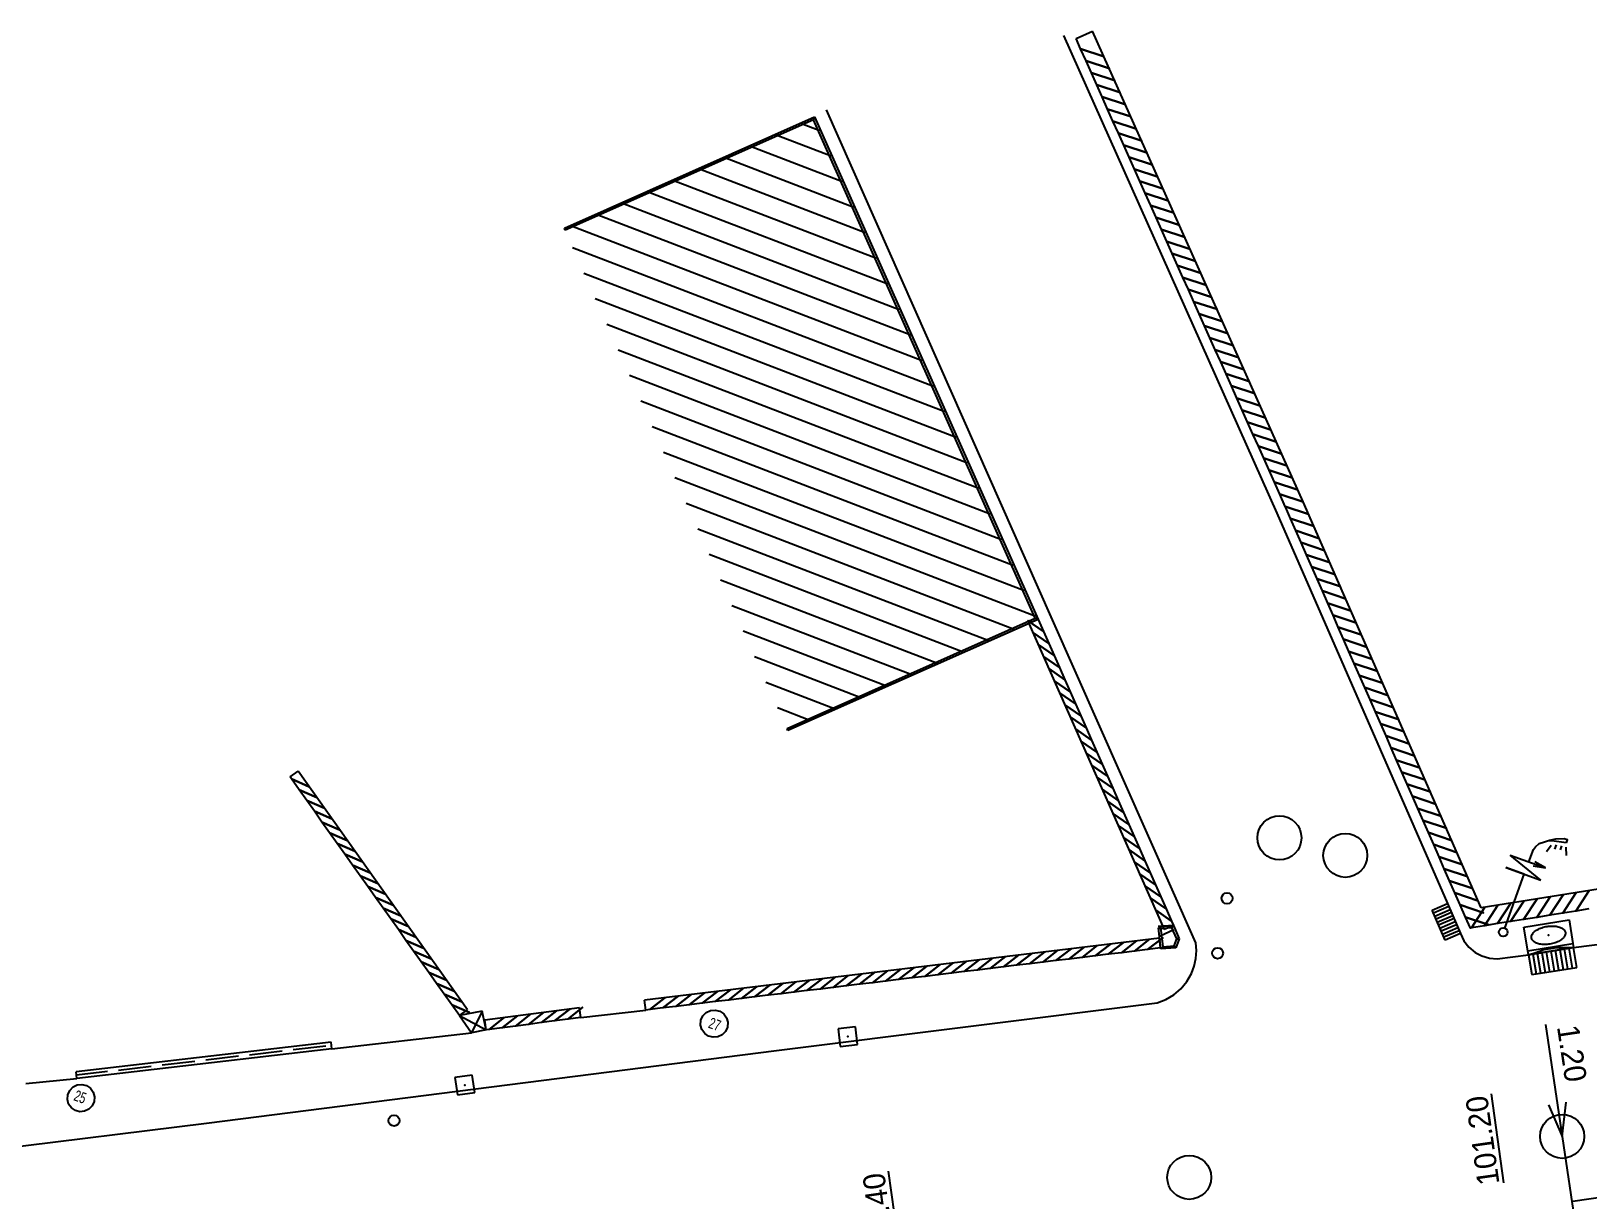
# Model space of a CAD drawing. Extents: x -215 to 206, y -120 to -34.
# Drawn here: x 52.96 to 81.28, y -75.46 to -54.19 of the extents above; entities that cross this region are included whole.
import ezdxf
from ezdxf.enums import TextEntityAlignment as Align

# ---------------------------------------------------------------- set-up
doc = ezdxf.new("R2010")
doc.units = 0
doc.header["$MEASUREMENT"] = 0
for name, color, linetype in [('C_BAT_INDI', 7, 'CONTINUOUS'), ('C_BAT_INDU', 7, 'CONTINUOUS'), ('TOP$BATI', 7, 'CONTINUOUS')]:
    doc.layers.add(name, color=color, linetype=linetype)
doc.styles.add('txt', font='TXT', dxfattribs={"height": 0.2})

# ---------------------------------------------------------------- blocks, each defined once
blk = doc.blocks.new('FLECH')
at = {"layer": 'C_BAT_INDU', "color": 1, "linetype": 'Continuous'}
blk.add_lwpolyline([(-0.1294, 0.483), (0, 0), (0.1294, 0.483)], dxfattribs=at)
blk = doc.blocks.new('FLEC')
at = {"layer": 'C_BAT_INDU', "color": 1, "linetype": 'Continuous', "xscale": 24.99905005097397, "yscale": 24.99905005097397, "zscale": 25.00093132415669, "rotation": 90.00065102824891}
blk.add_blockref('FLECH', (0, 0), dxfattribs=at)

msp = doc.modelspace()

# ---------------------------------------------------------------- linework, layer by layer
at = {"layer": 'C_BAT_INDI', "color": 1, "linetype": 'Continuous'}
msp.add_line((80.509, -72.266, 996.913), (81.109, -76.283, 996.913), dxfattribs=at)
at = {"layer": 'C_BAT_INDI', "color": 5, "linetype": 'Continuous'}
msp.add_line((100.827, -72.532, 997.356), (81.008, -75.49, 996.911), dxfattribs=at)
at = {"layer": 'TOP$BATI', "color": 7, "linetype": 'Continuous'}
for p, q in [((71.746, -54.276, 996.92), (75.622, -62.965, 996.92)), ((71.972, -54.329, 997.052), (72.273, -54.194, 997.052)), ((76.101, -62.757, 997.437), (72.273, -54.194, 997.437)), ((62.664, -57.779, 996.98), (67.214, -55.755, 996.98)), ((67.214, -55.755, 996.98), (67.194, -55.808, 996.98)), ((67.194, -55.808, 996.98), (67.214, -55.755, 996.98)), ((67.214, -55.755, 996.98), (71.28, -64.898, 996.98)), ((71.52, -64.854, 998.667), (67.432, -55.627, 998.667)), ((67.194, -55.808, 996.98), (62.68, -57.816, 996.98)), ((66.98, -55.875, 996.98), (67.308, -56.001, 996.98)), ((71.227, -64.877, 996.98), (67.194, -55.808, 996.98)), ((66.05, -56.289, 996.98), (67.721, -56.931, 996.98)), ((66.515, -56.082, 996.98), (67.514, -56.466, 996.98)), ((65.585, -56.495, 996.98), (67.928, -57.396, 996.98)), ((64.654, -56.909, 996.98), (68.342, -58.326, 996.98)), ((65.119, -56.702, 996.98), (68.135, -57.861, 996.98)), ((64.189, -57.116, 996.98), (68.549, -58.792, 996.98)), ((63.724, -57.323, 996.98), (68.756, -59.257, 996.98)), ((62.794, -57.737, 996.98), (69.17, -60.187, 996.98)), ((63.259, -57.53, 996.98), (68.963, -59.722, 996.98)), ((62.68, -57.816, 996.98), (62.664, -57.779, 996.98)), ((62.813, -58.13, 996.978), (69.377, -60.652, 996.978)), ((63.02, -58.595, 996.974), (69.584, -61.117, 996.974)), ((63.227, -59.06, 996.97), (69.791, -61.583, 996.97)), ((63.434, -59.526, 996.967), (69.998, -62.048, 996.967)), ((63.641, -59.991, 996.963), (70.204, -62.513, 996.963)), ((63.848, -60.456, 996.959), (70.411, -62.978, 996.959)), ((64.055, -60.921, 996.956), (70.618, -63.443, 996.956)), ((64.261, -61.386, 996.952), (70.825, -63.909, 996.952)), ((64.468, -61.852, 996.949), (71.032, -64.374, 996.949)), ((64.675, -62.317, 996.945), (71.239, -64.839, 996.945)), ((64.882, -62.782, 996.941), (70.847, -65.074, 996.941)), ((79.343, -70.147, 997.437), (76.101, -62.757, 997.437)), ((75.622, -62.965, 996.92), (78.728, -70.067, 996.92)), ((65.089, -63.247, 996.938), (70.383, -65.281, 996.938)), ((65.296, -63.712, 996.934), (69.917, -65.488, 996.934)), ((65.503, -64.177, 996.93), (69.452, -65.695, 996.93)), ((65.71, -64.642, 996.927), (68.987, -65.902, 996.927)), ((65.917, -65.108, 996.923), (68.522, -66.109, 996.923)), ((66.714, -66.885, 996.98), (71.227, -64.877, 996.98)), ((71.28, -64.898, 996.98), (66.73, -66.921, 996.98)), ((71.377, -65.117, 996.908), (71.091, -64.915, 996.908)), ((71.091, -64.915, 996.908), (71.377, -65.117, 996.908)), ((71.28, -64.898, 996.908), (71.115, -64.97, 996.908)), ((71.115, -64.97, 996.908), (73.576, -70.54, 996.908)), ((71.28, -64.898, 996.98), (71.227, -64.877, 996.98)), ((71.227, -64.877, 996.98), (71.28, -64.898, 996.98)), ((71.28, -64.898, 996.908), (71.377, -65.117, 996.908)), ((71.377, -65.117, 996.908), (71.474, -65.337, 996.908)), ((74.153, -70.78, 998.667), (71.52, -64.854, 998.667)), ((71.474, -65.337, 996.908), (71.188, -65.135, 996.908)), ((71.188, -65.135, 996.908), (71.474, -65.337, 996.908)), ((71.571, -65.556, 996.908), (71.285, -65.355, 996.908)), ((71.285, -65.355, 996.908), (71.571, -65.556, 996.908)), ((71.474, -65.337, 996.908), (71.571, -65.556, 996.908)), ((66.124, -65.573, 996.919), (68.057, -66.316, 996.919)), ((71.668, -65.776, 996.908), (71.382, -65.574, 996.908)), ((71.382, -65.574, 996.908), (71.668, -65.776, 996.908)), ((71.571, -65.556, 996.908), (71.668, -65.776, 996.908)), ((71.765, -65.995, 996.908), (71.479, -65.794, 996.908)), ((71.479, -65.794, 996.908), (71.765, -65.995, 996.908)), ((71.668, -65.776, 996.908), (71.765, -65.995, 996.908)), ((66.331, -66.038, 996.916), (67.592, -66.523, 996.916)), ((71.862, -66.215, 996.908), (71.576, -66.013, 996.908)), ((71.576, -66.013, 996.908), (71.862, -66.215, 996.908)), ((71.959, -66.434, 996.908), (71.673, -66.233, 996.908)), ((71.673, -66.233, 996.908), (71.959, -66.434, 996.908)), ((71.765, -65.995, 996.908), (71.862, -66.215, 996.908)), ((71.862, -66.215, 996.908), (71.959, -66.434, 996.908)), ((66.538, -66.503, 996.912), (67.127, -66.73, 996.912)), ((72.056, -66.654, 996.908), (71.77, -66.452, 996.908)), ((71.77, -66.452, 996.908), (72.056, -66.654, 996.908)), ((71.959, -66.434, 996.908), (72.056, -66.654, 996.908)), ((72.153, -66.873, 996.908), (71.867, -66.672, 996.908)), ((71.867, -66.672, 996.908), (72.153, -66.873, 996.908)), ((72.056, -66.654, 996.908), (72.153, -66.873, 996.908)), ((66.73, -66.921, 996.98), (66.714, -66.885, 996.98)), ((72.25, -67.093, 996.908), (71.964, -66.891, 996.908)), ((71.964, -66.891, 996.908), (72.25, -67.093, 996.908)), ((72.347, -67.312, 996.908), (72.061, -67.111, 996.908)), ((72.061, -67.111, 996.908), (72.347, -67.312, 996.908)), ((72.153, -66.873, 996.908), (72.25, -67.093, 996.908)), ((72.25, -67.093, 996.908), (72.347, -67.312, 996.908)), ((72.444, -67.532, 996.908), (72.158, -67.33, 996.908)), ((72.158, -67.33, 996.908), (72.444, -67.532, 996.908)), ((72.347, -67.312, 996.908), (72.444, -67.532, 996.908)), ((57.674, -67.765, 991.352), (57.821, -67.661, 991.352)), ((60.902, -72.004, 991.352), (57.821, -67.661, 991.352)), ((72.541, -67.751, 996.908), (72.255, -67.55, 996.908)), ((72.255, -67.55, 996.908), (72.541, -67.751, 996.908)), ((72.444, -67.532, 996.908), (72.541, -67.751, 996.908)), ((57.7, -67.801, 991.352), (57.674, -67.765, 991.352)), ((57.839, -67.997, 991.352), (57.7, -67.801, 991.352)), ((57.7, -67.801, 991.352), (58.02, -67.942, 991.352)), ((58.02, -67.942, 991.352), (57.7, -67.801, 991.352)), ((72.638, -67.971, 996.908), (72.352, -67.769, 996.908)), ((72.352, -67.769, 996.908), (72.638, -67.971, 996.908)), ((72.541, -67.751, 996.908), (72.638, -67.971, 996.908)), ((57.978, -68.193, 991.352), (57.839, -67.997, 991.352)), ((57.839, -67.997, 991.352), (58.159, -68.138, 991.352)), ((58.159, -68.138, 991.352), (57.839, -67.997, 991.352)), ((58.117, -68.389, 991.352), (57.978, -68.193, 991.352)), ((57.978, -68.193, 991.352), (58.298, -68.334, 991.352)), ((58.298, -68.334, 991.352), (57.978, -68.193, 991.352)), ((72.735, -68.19, 996.908), (72.449, -67.989, 996.908)), ((72.449, -67.989, 996.908), (72.735, -68.19, 996.908)), ((72.832, -68.41, 996.908), (72.546, -68.208, 996.908)), ((72.546, -68.208, 996.908), (72.832, -68.41, 996.908)), ((72.638, -67.971, 996.908), (72.735, -68.19, 996.908)), ((72.735, -68.19, 996.908), (72.832, -68.41, 996.908)), ((58.255, -68.585, 991.352), (58.117, -68.389, 991.352)), ((58.117, -68.389, 991.352), (58.437, -68.529, 991.352)), ((58.437, -68.529, 991.352), (58.117, -68.389, 991.352)), ((72.929, -68.63, 996.908), (72.643, -68.428, 996.908)), ((72.643, -68.428, 996.908), (72.929, -68.63, 996.908)), ((72.832, -68.41, 996.908), (72.929, -68.63, 996.908)), ((58.394, -68.78, 991.352), (58.255, -68.585, 991.352)), ((58.255, -68.585, 991.352), (58.576, -68.725, 991.352)), ((58.576, -68.725, 991.352), (58.255, -68.585, 991.352)), ((58.533, -68.976, 991.352), (58.394, -68.78, 991.352)), ((58.394, -68.78, 991.352), (58.715, -68.921, 991.352)), ((58.715, -68.921, 991.352), (58.394, -68.78, 991.352)), ((73.026, -68.849, 996.908), (72.74, -68.647, 996.908)), ((72.74, -68.647, 996.908), (73.026, -68.849, 996.908)), ((72.929, -68.63, 996.908), (73.026, -68.849, 996.908)), ((58.672, -69.172, 991.352), (58.533, -68.976, 991.352)), ((58.533, -68.976, 991.352), (58.854, -69.117, 991.352)), ((58.854, -69.117, 991.352), (58.533, -68.976, 991.352)), ((73.123, -69.069, 996.908), (72.837, -68.867, 996.908)), ((72.837, -68.867, 996.908), (73.123, -69.069, 996.908)), ((73.22, -69.288, 996.908), (72.934, -69.087, 996.908)), ((72.934, -69.087, 996.908), (73.22, -69.288, 996.908)), ((73.026, -68.849, 996.908), (73.123, -69.069, 996.908)), ((73.123, -69.069, 996.908), (73.22, -69.288, 996.908)), ((80.207, -69.31, 996.933), (80.29, -69.084, 996.933)), ((80.29, -69.084, 996.933), (80.329, -69.035, 996.933)), ((80.329, -69.035, 996.933), (80.394, -68.973, 996.933)), ((80.394, -68.973, 996.933), (80.49, -68.944, 996.933)), ((80.49, -68.944, 996.933), (80.585, -68.915, 996.933)), ((80.614, -69.011, 996.933), (80.529, -69.129, 996.933)), ((80.623, -68.929, 996.933), (80.559, -68.927, 996.933)), ((80.585, -68.915, 996.933), (80.7, -68.893, 996.933)), ((80.888, -68.962, 996.933), (80.623, -68.929, 996.933)), ((80.703, -69.001, 996.933), (80.676, -69.076, 996.933)), ((80.7, -68.893, 996.933), (80.852, -68.885, 996.933)), ((80.804, -69.016, 996.933), (80.776, -69.091, 996.933)), ((80.852, -68.885, 996.933), (80.889, -68.898, 996.933)), ((80.879, -69.044, 996.933), (80.888, -69.196, 996.933)), ((80.894, -68.943, 996.933), (80.888, -68.962, 996.933)), ((80.889, -68.898, 996.933), (80.908, -68.905, 996.933)), ((80.901, -68.924, 996.933), (80.894, -68.943, 996.933)), ((80.908, -68.905, 996.933), (80.901, -68.924, 996.933)), ((58.811, -69.367, 991.352), (58.672, -69.172, 991.352)), ((58.672, -69.172, 991.352), (58.992, -69.312, 991.352)), ((58.992, -69.312, 991.352), (58.672, -69.172, 991.352)), ((58.95, -69.563, 991.352), (58.811, -69.367, 991.352)), ((58.811, -69.367, 991.352), (59.131, -69.508, 991.352)), ((59.131, -69.508, 991.352), (58.811, -69.367, 991.352)), ((73.317, -69.508, 996.908), (73.031, -69.306, 996.908)), ((73.031, -69.306, 996.908), (73.317, -69.508, 996.908)), ((73.22, -69.288, 996.908), (73.317, -69.508, 996.908)), ((84.325, -69.342, 997.437), (79.343, -70.147, 997.437)), ((80.426, -69.645, 996.933), (79.869, -69.187, 996.933)), ((79.869, -69.187, 996.933), (80.508, -69.419, 996.933)), ((80.508, -69.419, 996.933), (80.315, -69.306, 996.933)), ((59.089, -69.759, 991.352), (58.95, -69.563, 991.352)), ((58.95, -69.563, 991.352), (59.27, -69.704, 991.352)), ((59.27, -69.704, 991.352), (58.95, -69.563, 991.352)), ((73.414, -69.727, 996.908), (73.128, -69.526, 996.908)), ((73.128, -69.526, 996.908), (73.414, -69.727, 996.908)), ((73.317, -69.508, 996.908), (73.414, -69.727, 996.908)), ((79.77, -70.513, 996.933), (80.125, -69.535, 996.933)), ((80.125, -69.535, 996.933), (79.787, -69.412, 996.933)), ((79.787, -69.412, 996.933), (80.426, -69.645, 996.933)), ((80.288, -69.382, 996.933), (80.508, -69.419, 996.933)), ((81.022, -70.868, 996.853), (91.871, -69.489, 996.853)), ((59.228, -69.955, 991.352), (59.089, -69.759, 991.352)), ((59.089, -69.759, 991.352), (59.409, -69.899, 991.352)), ((59.409, -69.899, 991.352), (59.089, -69.759, 991.352)), ((73.511, -69.947, 996.908), (73.225, -69.745, 996.908)), ((73.225, -69.745, 996.908), (73.511, -69.947, 996.908)), ((73.414, -69.727, 996.908), (73.511, -69.947, 996.908)), ((59.366, -70.15, 991.352), (59.228, -69.955, 991.352)), ((59.228, -69.955, 991.352), (59.548, -70.095, 991.352)), ((59.548, -70.095, 991.352), (59.228, -69.955, 991.352)), ((59.505, -70.346, 991.352), (59.366, -70.15, 991.352)), ((59.366, -70.15, 991.352), (59.687, -70.291, 991.352)), ((59.687, -70.291, 991.352), (59.366, -70.15, 991.352)), ((73.608, -70.166, 996.908), (73.322, -69.965, 996.908)), ((73.322, -69.965, 996.908), (73.608, -70.166, 996.908)), ((73.705, -70.386, 996.908), (73.419, -70.184, 996.908)), ((73.419, -70.184, 996.908), (73.705, -70.386, 996.908)), ((73.511, -69.947, 996.908), (73.608, -70.166, 996.908)), ((73.608, -70.166, 996.908), (73.705, -70.386, 996.908)), ((78.449, -70.186, 996.811), (78.728, -70.067, 996.811)), ((78.684, -70.736, 996.811), (78.449, -70.186, 996.811)), ((78.752, -70.123, 996.811), (78.473, -70.243, 996.811)), ((78.496, -70.296, 996.811), (78.775, -70.177, 996.811)), ((78.728, -70.067, 996.811), (78.964, -70.616, 996.811)), ((78.728, -70.067, 996.92), (78.964, -70.616, 996.92)), ((59.644, -70.542, 991.352), (59.505, -70.346, 991.352)), ((59.505, -70.346, 991.352), (59.826, -70.487, 991.352)), ((59.826, -70.487, 991.352), (59.505, -70.346, 991.352)), ((73.741, -70.467, 996.861), (73.467, -70.488, 996.861)), ((73.469, -70.508, 996.862), (73.509, -70.504, 996.862)), ((73.511, -70.895, 996.862), (73.469, -70.508, 996.862)), ((73.488, -70.486, 996.862), (73.741, -70.467, 996.862)), ((73.491, -70.526, 996.862), (73.488, -70.486, 996.862)), ((73.716, -70.509, 996.862), (73.491, -70.526, 996.862)), ((73.509, -70.504, 996.862), (73.547, -70.853, 996.862)), ((73.741, -70.467, 996.861), (73.576, -70.54, 996.861)), ((73.705, -70.386, 996.908), (73.741, -70.467, 996.908)), ((73.741, -70.467, 996.862), (73.716, -70.509, 996.862)), ((73.716, -70.509, 996.862), (73.741, -70.467, 996.862)), ((73.804, -70.709, 996.862), (73.716, -70.509, 996.862)), ((73.741, -70.467, 996.862), (73.847, -70.708, 996.862)), ((78.8, -70.233, 996.811), (78.52, -70.353, 996.811)), ((78.543, -70.406, 996.811), (78.823, -70.287, 996.811)), ((78.847, -70.343, 996.811), (78.567, -70.462, 996.811)), ((78.59, -70.516, 996.811), (78.87, -70.397, 996.811)), ((78.894, -70.453, 996.811), (78.614, -70.572, 996.811)), ((78.637, -70.626, 996.811), (78.917, -70.506, 996.811)), ((80.119, -70.497, 996.817), (80.94, -70.364, 996.817)), ((80.188, -70.926, 996.817), (80.119, -70.497, 996.817)), ((80.422, -70.515, 996.817), (80.444, -70.507, 996.817)), ((80.444, -70.507, 996.817), (80.467, -70.5, 996.817)), ((80.467, -70.5, 996.817), (80.49, -70.494, 996.817)), ((80.49, -70.494, 996.817), (80.514, -70.488, 996.817)), ((80.514, -70.488, 996.817), (80.538, -70.484, 996.817)), ((80.538, -70.484, 996.817), (80.562, -70.481, 996.817)), ((80.562, -70.481, 996.817), (80.586, -70.478, 996.817)), ((80.586, -70.478, 996.817), (80.611, -70.477, 996.817)), ((80.611, -70.477, 996.817), (80.634, -70.477, 996.817)), ((80.634, -70.477, 996.817), (80.658, -70.477, 996.817)), ((80.658, -70.477, 996.817), (80.681, -70.479, 996.817)), ((80.681, -70.479, 996.817), (80.703, -70.482, 996.817)), ((80.703, -70.482, 996.817), (80.724, -70.485, 996.817)), ((80.724, -70.485, 996.817), (80.744, -70.49, 996.817)), ((80.744, -70.49, 996.817), (80.763, -70.496, 996.817)), ((80.763, -70.496, 996.817), (80.781, -70.502, 996.817)), ((80.781, -70.502, 996.817), (80.798, -70.51, 996.817)), ((80.94, -70.364, 996.817), (81.009, -70.793, 996.817)), ((59.783, -70.738, 991.352), (59.644, -70.542, 991.352)), ((59.644, -70.542, 991.352), (59.965, -70.682, 991.352)), ((59.965, -70.682, 991.352), (59.644, -70.542, 991.352)), ((59.922, -70.933, 991.352), (59.783, -70.738, 991.352)), ((59.783, -70.738, 991.352), (60.103, -70.878, 991.352)), ((60.103, -70.878, 991.352), (59.783, -70.738, 991.352)), ((73.488, -70.697, 996.838), (64.122, -71.827, 996.838)), ((73.51, -70.875, 996.838), (73.488, -70.697, 996.838)), ((73.504, -70.656, 996.852), (73.751, -70.541, 996.852)), ((73.756, -70.837, 996.862), (73.804, -70.709, 996.862)), ((73.847, -70.708, 996.862), (73.785, -70.875, 996.862)), ((73.847, -70.708, 996.862), (73.804, -70.709, 996.862)), ((73.804, -70.709, 996.862), (73.847, -70.708, 996.862)), ((74.163, -70.923, 998.667), (74.153, -70.78, 998.667)), ((78.941, -70.562, 996.811), (78.661, -70.682, 996.811)), ((78.964, -70.616, 996.811), (78.684, -70.736, 996.811)), ((78.964, -70.616, 996.92), (79.028, -70.748, 996.92)), ((79.028, -70.748, 996.92), (79.119, -70.863, 996.92)), ((80.255, -70.682, 996.817), (80.256, -70.669, 996.817)), ((80.256, -70.695, 996.817), (80.255, -70.682, 996.817)), ((80.256, -70.669, 996.817), (80.258, -70.656, 996.817)), ((80.259, -70.708, 996.817), (80.256, -70.695, 996.817)), ((80.258, -70.656, 996.817), (80.263, -70.643, 996.817)), ((80.264, -70.72, 996.817), (80.259, -70.708, 996.817)), ((80.263, -70.643, 996.817), (80.27, -70.63, 996.817)), ((80.271, -70.731, 996.817), (80.264, -70.72, 996.817)), ((80.27, -70.63, 996.817), (80.278, -70.616, 996.817)), ((80.279, -70.742, 996.817), (80.271, -70.731, 996.817)), ((80.278, -70.616, 996.817), (80.288, -70.603, 996.817)), ((80.29, -70.753, 996.817), (80.279, -70.742, 996.817)), ((80.288, -70.603, 996.817), (80.3, -70.591, 996.817)), ((80.302, -70.763, 996.817), (80.29, -70.753, 996.817)), ((80.3, -70.591, 996.817), (80.313, -70.579, 996.817)), ((80.315, -70.772, 996.817), (80.302, -70.763, 996.817)), ((80.313, -70.579, 996.817), (80.328, -70.567, 996.817)), ((80.33, -70.78, 996.817), (80.315, -70.772, 996.817)), ((80.328, -70.567, 996.817), (80.344, -70.555, 996.817)), ((80.347, -70.788, 996.817), (80.33, -70.78, 996.817)), ((80.344, -70.555, 996.817), (80.362, -70.544, 996.817)), ((80.365, -70.794, 996.817), (80.347, -70.788, 996.817)), ((80.362, -70.544, 996.817), (80.381, -70.534, 996.817)), ((80.381, -70.534, 996.817), (80.401, -70.524, 996.817)), ((80.401, -70.524, 996.817), (80.422, -70.515, 996.817)), ((80.661, -70.79, 996.817), (80.638, -70.796, 996.817)), ((80.684, -70.783, 996.817), (80.661, -70.79, 996.817)), ((80.706, -70.775, 996.817), (80.684, -70.783, 996.817)), ((80.727, -70.766, 996.817), (80.706, -70.775, 996.817)), ((80.747, -70.756, 996.817), (80.727, -70.766, 996.817)), ((80.766, -70.746, 996.817), (80.747, -70.756, 996.817)), ((80.784, -70.735, 996.817), (80.766, -70.746, 996.817)), ((80.8, -70.724, 996.817), (80.784, -70.735, 996.817)), ((80.798, -70.51, 996.817), (80.813, -70.518, 996.817)), ((80.815, -70.712, 996.817), (80.8, -70.724, 996.817)), ((80.813, -70.518, 996.817), (80.827, -70.527, 996.817)), ((80.829, -70.699, 996.817), (80.815, -70.712, 996.817)), ((80.827, -70.527, 996.817), (80.839, -70.537, 996.817)), ((80.84, -70.687, 996.817), (80.829, -70.699, 996.817)), ((80.839, -70.537, 996.817), (80.849, -70.548, 996.817)), ((80.85, -70.674, 996.817), (80.84, -70.687, 996.817)), ((80.849, -70.548, 996.817), (80.857, -70.559, 996.817)), ((80.859, -70.66, 996.817), (80.85, -70.674, 996.817)), ((80.857, -70.559, 996.817), (80.864, -70.571, 996.817)), ((80.865, -70.647, 996.817), (80.859, -70.66, 996.817)), ((80.864, -70.571, 996.817), (80.869, -70.583, 996.817)), ((80.87, -70.634, 996.817), (80.865, -70.647, 996.817)), ((80.869, -70.583, 996.817), (80.872, -70.595, 996.817)), ((80.872, -70.621, 996.817), (80.87, -70.634, 996.817)), ((80.872, -70.595, 996.817), (80.873, -70.608, 996.817)), ((80.873, -70.608, 996.817), (80.872, -70.621, 996.817)), ((60.061, -71.129, 991.352), (59.922, -70.933, 991.352)), ((59.922, -70.933, 991.352), (60.242, -71.074, 991.352)), ((60.242, -71.074, 991.352), (59.922, -70.933, 991.352)), ((73.511, -70.895, 996.862), (73.547, -70.853, 996.862)), ((73.547, -70.853, 996.862), (73.511, -70.895, 996.862)), ((73.785, -70.875, 996.837), (73.511, -70.895, 996.837)), ((73.785, -70.875, 996.862), (73.511, -70.895, 996.862)), ((73.547, -70.853, 996.862), (73.756, -70.837, 996.862)), ((73.785, -70.875, 996.862), (73.756, -70.837, 996.862)), ((73.756, -70.837, 996.862), (73.785, -70.875, 996.862)), ((74.121, -71.207, 998.667), (74.152, -71.067, 998.667)), ((74.152, -71.067, 998.667), (74.163, -70.923, 998.667)), ((79.119, -70.863, 996.92), (79.231, -70.956, 996.92)), ((79.231, -70.956, 996.92), (79.355, -71.022, 996.92)), ((79.355, -71.022, 996.92), (79.489, -71.061, 996.92)), ((79.489, -71.061, 996.92), (79.629, -71.072, 996.92)), ((79.629, -71.072, 996.92), (80.201, -71.002, 996.92)), ((80.188, -70.926, 996.817), (81.009, -70.793, 996.817)), ((80.201, -71.002, 996.817), (80.188, -70.926, 996.817)), ((81.022, -70.868, 996.853), (80.2, -71.002, 996.853)), ((80.2, -71.002, 996.853), (80.259, -71.362, 996.853)), ((80.201, -71.002, 996.817), (81.022, -70.868, 996.817)), ((80.201, -71.002, 996.92), (81.022, -70.868, 996.92)), ((80.301, -70.974, 996.817), (80.201, -71.002, 996.817)), ((80.281, -70.989, 996.853), (80.339, -71.349, 996.853)), ((80.421, -70.933, 996.817), (80.301, -70.974, 996.817)), ((80.384, -70.8, 996.817), (80.365, -70.794, 996.817)), ((80.423, -71.336, 996.853), (80.365, -70.975, 996.853)), ((80.404, -70.805, 996.817), (80.384, -70.8, 996.817)), ((80.425, -70.809, 996.817), (80.404, -70.805, 996.817)), ((80.481, -70.912, 996.817), (80.421, -70.933, 996.817)), ((80.448, -70.811, 996.817), (80.425, -70.809, 996.817)), ((80.445, -70.962, 996.853), (80.504, -71.323, 996.853)), ((80.47, -70.813, 996.817), (80.448, -70.811, 996.817)), ((80.494, -70.814, 996.817), (80.47, -70.813, 996.817)), ((80.604, -70.892, 996.817), (80.481, -70.912, 996.817)), ((80.518, -70.813, 996.817), (80.494, -70.814, 996.817)), ((80.542, -70.812, 996.817), (80.518, -70.813, 996.817)), ((80.587, -71.309, 996.853), (80.529, -70.948, 996.853)), ((80.566, -70.809, 996.817), (80.542, -70.812, 996.817)), ((80.59, -70.806, 996.817), (80.566, -70.809, 996.817)), ((80.614, -70.802, 996.817), (80.59, -70.806, 996.817)), ((80.707, -70.875, 996.817), (80.604, -70.892, 996.817)), ((80.609, -70.935, 996.853), (80.668, -71.296, 996.853)), ((80.638, -70.796, 996.817), (80.614, -70.802, 996.817)), ((80.752, -71.282, 996.853), (80.693, -70.922, 996.853)), ((80.791, -70.873, 996.817), (80.707, -70.875, 996.817)), ((80.773, -70.909, 996.853), (80.832, -71.269, 996.853)), ((80.917, -70.874, 996.817), (80.791, -70.873, 996.817)), ((80.916, -71.256, 996.853), (80.857, -70.895, 996.853)), ((81.022, -70.868, 996.817), (80.917, -70.874, 996.817)), ((80.938, -70.882, 996.853), (80.996, -71.243, 996.853)), ((81.009, -70.793, 996.817), (81.022, -70.868, 996.817)), ((81.08, -71.229, 996.853), (81.022, -70.868, 996.853)), ((60.2, -71.325, 991.352), (60.061, -71.129, 991.352)), ((60.061, -71.129, 991.352), (60.381, -71.27, 991.352)), ((60.381, -71.27, 991.352), (60.061, -71.129, 991.352)), ((60.339, -71.52, 991.352), (60.2, -71.325, 991.352)), ((60.2, -71.325, 991.352), (60.52, -71.465, 991.352)), ((60.52, -71.465, 991.352), (60.2, -71.325, 991.352)), ((73.985, -71.488, 998.667), (74.07, -71.341, 998.667)), ((74.07, -71.341, 998.667), (74.121, -71.207, 998.667)), ((80.259, -71.362, 996.853), (81.08, -71.229, 996.853)), ((60.477, -71.716, 991.352), (60.339, -71.52, 991.352)), ((60.339, -71.52, 991.352), (60.659, -71.661, 991.352)), ((60.659, -71.661, 991.352), (60.339, -71.52, 991.352)), ((73.748, -71.727, 998.667), (73.877, -71.618, 998.667)), ((73.877, -71.618, 998.667), (73.985, -71.488, 998.667)), ((60.616, -71.912, 991.352), (60.477, -71.716, 991.352)), ((60.477, -71.716, 991.352), (60.798, -71.857, 991.352)), ((60.798, -71.857, 991.352), (60.477, -71.716, 991.352)), ((60.755, -72.108, 991.352), (60.616, -71.912, 991.352)), ((60.616, -71.912, 991.352), (60.937, -72.053, 991.352)), ((60.937, -72.053, 991.352), (60.616, -71.912, 991.352)), ((64.144, -72.005, 996.7), (64.122, -71.827, 996.7)), ((66.525, -72.741, 998.667), (73.445, -71.874, 998.667)), ((73.445, -71.874, 998.667), (73.603, -71.814, 998.667)), ((73.603, -71.814, 998.667), (73.748, -71.727, 998.667)), ((60.755, -72.108, 991.352), (60.902, -72.004, 991.352)), ((61.17, -72.025, 996.627), (60.755, -72.108, 996.627)), ((60.755, -72.108, 991.352), (60.977, -72.42, 991.352)), ((60.755, -72.108, 991.352), (61.239, -72.368, 991.352)), ((61.17, -72.025, 996.627), (60.977, -72.42, 996.627)), ((61.239, -72.368, 996.627), (61.17, -72.025, 996.627)), ((62.94, -71.963, 996.683), (61.215, -72.189, 996.683)), ((61.239, -72.368, 996.627), (61.215, -72.189, 996.627)), ((61.297, -72.36, 996.683), (61.571, -72.142, 996.683)), ((61.571, -72.142, 996.683), (61.297, -72.36, 996.683)), ((61.535, -72.329, 996.683), (61.809, -72.111, 996.683)), ((61.809, -72.111, 996.683), (61.535, -72.329, 996.683)), ((61.773, -72.298, 996.683), (62.047, -72.08, 996.683)), ((62.047, -72.08, 996.683), (61.773, -72.298, 996.683)), ((62.011, -72.266, 996.683), (62.285, -72.049, 996.683)), ((62.285, -72.049, 996.683), (62.011, -72.266, 996.683)), ((62.249, -72.235, 996.683), (62.523, -72.018, 996.683)), ((62.523, -72.018, 996.683), (62.249, -72.235, 996.683)), ((62.487, -72.204, 996.683), (62.249, -72.235, 996.683)), ((62.487, -72.204, 996.683), (62.761, -71.987, 996.683)), ((62.761, -71.987, 996.683), (62.487, -72.204, 996.683)), ((62.725, -72.173, 996.683), (62.487, -72.204, 996.683)), ((62.725, -72.173, 996.683), (62.999, -71.955, 996.683)), ((62.999, -71.955, 996.683), (62.725, -72.173, 996.683)), ((62.963, -72.142, 996.683), (62.725, -72.173, 996.683)), ((62.963, -72.142, 996.683), (62.94, -71.963, 996.683)), ((62.963, -72.142, 996.683), (64.144, -72.005, 996.683)), ((65.142, -72.278, 991.352), (65.148, -72.192, 991.352)), ((65.148, -72.192, 991.352), (65.184, -72.114, 991.352)), ((65.184, -72.114, 991.352), (65.244, -72.052, 991.352)), ((65.244, -72.052, 991.352), (65.322, -72.014, 991.352)), ((65.322, -72.014, 991.352), (65.407, -72.006, 991.352)), ((65.407, -72.006, 991.352), (65.491, -72.027, 991.352)), ((65.491, -72.027, 991.352), (65.562, -72.076, 991.352)), ((65.562, -72.076, 991.352), (65.613, -72.146, 991.352)), ((65.613, -72.146, 991.352), (65.636, -72.229, 991.352)), ((58.433, -72.711, 996.572), (60.977, -72.42, 996.572)), ((61.239, -72.368, 996.627), (60.977, -72.42, 996.627)), ((61.297, -72.36, 996.683), (61.239, -72.368, 996.683)), ((61.535, -72.329, 996.683), (61.297, -72.36, 996.683)), ((61.773, -72.298, 996.683), (61.535, -72.329, 996.683)), ((62.011, -72.266, 996.683), (61.773, -72.298, 996.683)), ((62.249, -72.235, 996.683), (62.011, -72.266, 996.683)), ((65.165, -72.361, 991.352), (65.142, -72.278, 991.352)), ((65.216, -72.431, 991.352), (65.165, -72.361, 991.352)), ((65.287, -72.48, 991.352), (65.216, -72.431, 991.352)), ((65.371, -72.501, 991.352), (65.287, -72.48, 991.352)), ((65.534, -72.455, 991.352), (65.456, -72.493, 991.352)), ((65.594, -72.394, 991.352), (65.534, -72.455, 991.352)), ((65.63, -72.315, 991.352), (65.594, -72.394, 991.352)), ((65.636, -72.229, 991.352), (65.63, -72.315, 991.352)), ((67.96, -72.312, 996.673), (67.642, -72.35, 996.673)), ((67.642, -72.35, 996.673), (67.68, -72.668, 996.673)), ((67.998, -72.63, 996.673), (67.96, -72.312, 996.673)), ((58.419, -72.592, 996.572), (53.782, -73.132, 996.572)), ((58.433, -72.711, 996.572), (53.796, -73.251, 996.572)), ((56.154, -74.067, 998.667), (66.525, -72.741, 998.667)), ((57.532, -72.755, 996.56), (56.936, -72.825, 996.56)), ((58.327, -72.663, 996.571), (57.731, -72.732, 996.571)), ((58.433, -72.711, 996.572), (58.419, -72.592, 996.572)), ((65.456, -72.493, 991.352), (65.371, -72.501, 991.352)), ((67.68, -72.668, 996.673), (67.998, -72.63, 996.673)), ((55.148, -73.033, 996.529), (54.552, -73.103, 996.529)), ((55.943, -72.941, 996.539), (55.347, -73.01, 996.539)), ((56.738, -72.848, 996.55), (56.142, -72.917, 996.55)), ((52.866, -73.343, 996.511), (53.796, -73.251, 996.511)), ((53.796, -73.251, 996.51), (53.782, -73.132, 996.51)), ((54.354, -73.126, 996.518), (53.789, -73.192, 996.518)), ((60.989, -73.189, 996.547), (60.672, -73.234, 996.547)), ((60.672, -73.234, 996.547), (60.717, -73.551, 996.547)), ((61.034, -73.505, 996.547), (60.989, -73.189, 996.547)), ((53.624, -73.633, 991.352), (53.63, -73.547, 991.352)), ((53.63, -73.547, 991.352), (53.666, -73.468, 991.352)), ((53.666, -73.468, 991.352), (53.726, -73.406, 991.352)), ((53.726, -73.406, 991.352), (53.803, -73.369, 991.352)), ((53.803, -73.369, 991.352), (53.889, -73.36, 991.352)), ((53.889, -73.36, 991.352), (53.973, -73.381, 991.352)), ((53.973, -73.381, 991.352), (54.044, -73.43, 991.352)), ((54.044, -73.43, 991.352), (54.095, -73.5, 991.352)), ((54.095, -73.5, 991.352), (54.118, -73.583, 991.352)), ((54.118, -73.583, 991.352), (54.111, -73.669, 991.352)), ((60.717, -73.551, 996.547), (61.034, -73.505, 996.547)), ((53.647, -73.716, 991.352), (53.624, -73.633, 991.352)), ((53.698, -73.786, 991.352), (53.647, -73.716, 991.352)), ((53.769, -73.834, 991.352), (53.698, -73.786, 991.352)), ((53.852, -73.855, 991.352), (53.769, -73.834, 991.352)), ((53.938, -73.847, 991.352), (53.852, -73.855, 991.352)), ((54.016, -73.809, 991.352), (53.938, -73.847, 991.352)), ((54.076, -73.748, 991.352), (54.016, -73.809, 991.352)), ((54.111, -73.669, 991.352), (54.076, -73.748, 991.352)), ((48.85, -74.966, 998.667), (56.154, -74.067, 998.667))]:
    msp.add_line(p, q, dxfattribs=at)
at = {"layer": 'TOP$BATI', "color": 7, "linetype": 'Continuous', "extrusion": (1.68083e-08, 0, 1), "elevation": 997.437}
msp.add_lwpolyline([(74.896, -60.87), (74.798, -60.65), (75.222, -60.79), (74.798, -60.65), (74.7, -60.431), (75.124, -60.571), (74.7, -60.431), (74.602, -60.212), (75.026, -60.351), (74.602, -60.212), (74.504, -59.993), (74.928, -60.132), (74.504, -59.993), (74.406, -59.774), (74.83, -59.913), (74.406, -59.774), (74.308, -59.555), (74.732, -59.694), (74.308, -59.555), (74.21, -59.336), (74.634, -59.475), (74.21, -59.336), (74.112, -59.117), (74.536, -59.256), (74.112, -59.117), (74.014, -58.898), (74.438, -59.037), (74.014, -58.898), (73.916, -58.679), (74.34, -58.818), (73.916, -58.679), (73.818, -58.46), (74.242, -58.599), (73.818, -58.46), (73.72, -58.24), (74.144, -58.38), (73.72, -58.24), (73.622, -58.021), (74.046, -58.16), (73.622, -58.021), (73.524, -57.802), (73.948, -57.941), (73.524, -57.802), (73.427, -57.583), (73.85, -57.722), (73.427, -57.583), (73.329, -57.364), (73.752, -57.503), (73.329, -57.364), (73.231, -57.145), (73.654, -57.284), (73.231, -57.145), (73.133, -56.926), (73.556, -57.065), (73.133, -56.926), (73.035, -56.707), (73.458, -56.846), (73.035, -56.707), (72.937, -56.487), (73.36, -56.627), (72.937, -56.487), (72.839, -56.268), (73.263, -56.408), (72.839, -56.268), (72.741, -56.049), (73.165, -56.188), (72.741, -56.049), (72.643, -55.83), (73.067, -55.969), (72.643, -55.83), (72.545, -55.611), (72.969, -55.75), (72.545, -55.611), (72.447, -55.392), (72.871, -55.531), (72.447, -55.392), (72.349, -55.173), (72.773, -55.312), (72.349, -55.173), (72.251, -54.954), (72.675, -55.093), (72.251, -54.954), (72.153, -54.735), (72.577, -54.874), (72.153, -54.735), (72.055, -54.516), (72.479, -54.655), (72.055, -54.516), (71.972, -54.329)], dxfattribs=at)
at = {"layer": 'TOP$BATI', "color": 7, "linetype": 'Continuous'}
for points, elevation in [([(78.092, -68.116), (77.995, -67.896), (78.418, -68.038), (77.995, -67.896), (77.899, -67.677), (78.322, -67.819), (77.899, -67.677), (77.803, -67.457), (78.225, -67.599), (77.803, -67.457), (77.706, -67.237), (78.129, -67.379), (77.706, -67.237), (77.61, -67.017), (78.032, -67.159), (77.61, -67.017), (77.513, -66.797), (77.936, -66.94), (77.513, -66.797), (77.417, -66.578), (77.84, -66.72), (77.417, -66.578), (77.321, -66.358), (77.743, -66.5), (77.321, -66.358), (77.224, -66.138), (77.647, -66.28), (77.224, -66.138), (77.128, -65.918), (77.55, -66.06), (77.128, -65.918), (77.031, -65.698), (77.454, -65.841), (77.031, -65.698), (76.935, -65.479), (77.358, -65.621), (76.935, -65.479), (76.838, -65.259), (77.261, -65.401), (76.838, -65.259), (76.742, -65.039), (77.165, -65.181), (76.742, -65.039), (76.646, -64.819), (77.068, -64.962), (76.646, -64.819), (76.549, -64.6), (76.972, -64.742), (76.549, -64.6), (76.453, -64.38), (76.876, -64.522), (76.453, -64.38), (76.356, -64.16), (76.779, -64.302), (76.356, -64.16), (76.26, -63.94), (76.683, -64.082), (76.26, -63.94), (76.163, -63.72), (76.586, -63.862), (76.163, -63.72), (76.067, -63.501), (76.49, -63.643), (76.067, -63.501), (75.971, -63.281), (76.393, -63.423), (75.971, -63.281), (75.874, -63.061), (76.297, -63.203), (75.874, -63.061), (75.799, -62.89), (75.778, -62.841), (76.201, -62.981), (75.778, -62.841), (75.68, -62.622), (76.103, -62.761), (75.68, -62.622), (75.582, -62.403), (76.005, -62.542), (75.582, -62.403), (75.484, -62.184), (75.907, -62.323), (75.484, -62.184), (75.386, -61.965), (75.809, -62.104), (75.386, -61.965), (75.288, -61.746), (75.711, -61.885), (75.288, -61.746), (75.19, -61.527), (75.614, -61.666), (75.19, -61.527), (75.092, -61.308), (75.516, -61.447), (75.092, -61.308), (74.994, -61.089), (75.418, -61.228), (74.994, -61.089), (74.896, -60.87), (75.32, -61.009), (74.896, -60.87)], 997.437), ([(81.297, -70.166), (81.061, -70.204), (81.304, -69.83), (81.061, -70.204), (80.824, -70.242), (81.067, -69.868), (80.824, -70.242), (80.587, -70.28), (80.83, -69.907), (80.587, -70.28), (80.35, -70.319), (80.593, -69.945), (80.35, -70.319), (80.113, -70.357), (80.356, -69.983), (80.113, -70.357), (79.876, -70.395), (80.119, -70.022), (79.876, -70.395), (79.639, -70.434), (79.883, -70.06), (79.639, -70.434), (79.402, -70.472), (79.645, -70.098), (79.402, -70.472), (79.165, -70.51), (79.409, -70.136), (79.165, -70.51), (79.144, -70.514), (79.056, -70.314), (79.479, -70.456), (79.056, -70.314), (78.96, -70.094), (79.382, -70.236), (78.96, -70.094), (78.863, -69.874), (79.286, -70.016), (78.863, -69.874), (78.767, -69.654), (79.189, -69.797), (78.767, -69.654), (78.67, -69.435), (79.093, -69.577), (78.67, -69.435), (78.574, -69.215), (78.997, -69.357), (78.574, -69.215), (78.477, -68.995), (78.9, -69.137), (78.477, -68.995), (78.381, -68.775), (78.804, -68.918), (78.381, -68.775), (78.285, -68.556), (78.707, -68.698), (78.285, -68.556), (78.188, -68.336), (78.611, -68.478), (78.188, -68.336), (78.092, -68.116), (78.514, -68.258), (78.092, -68.116)], 997.437), ([(65.409, -71.853), (65.685, -71.638), (65.409, -71.853), (65.17, -71.882), (65.447, -71.667), (65.17, -71.882), (64.932, -71.91), (65.208, -71.696), (64.932, -71.91), (64.694, -71.939), (64.97, -71.724), (64.694, -71.939), (64.456, -71.968), (64.732, -71.753), (64.456, -71.968), (64.217, -71.996), (64.493, -71.782), (64.217, -71.996), (64.144, -72.005)], 996.838)]:
    msp.add_lwpolyline(points, dxfattribs=dict(at, elevation=elevation))
at = {"layer": 'TOP$BATI', "color": 7, "linetype": 'Continuous', "extrusion": (2.01622e-09, 0, 1), "elevation": 996.838}
msp.add_lwpolyline([(73.51, -70.875), (73.272, -70.904), (73.548, -70.69), (73.272, -70.904), (73.033, -70.933), (73.309, -70.718), (73.033, -70.933), (72.795, -70.962), (73.071, -70.747), (72.795, -70.962), (72.557, -70.99), (72.833, -70.776), (72.557, -70.99), (72.318, -71.019), (72.595, -70.805), (72.318, -71.019), (72.08, -71.048), (72.356, -70.833), (72.08, -71.048), (71.842, -71.077), (72.118, -70.862), (71.842, -71.077), (71.604, -71.105), (71.88, -70.891), (71.604, -71.105), (71.365, -71.134), (71.642, -70.919), (71.365, -71.134), (71.127, -71.163), (71.403, -70.948), (71.127, -71.163), (70.889, -71.192), (71.165, -70.977), (70.889, -71.192), (70.651, -71.22), (70.927, -71.006), (70.651, -71.22), (70.412, -71.249), (70.689, -71.034), (70.412, -71.249), (70.174, -71.278), (70.45, -71.063), (70.174, -71.278), (69.936, -71.306), (70.212, -71.092), (69.936, -71.306), (69.697, -71.335), (69.974, -71.121), (69.697, -71.335), (69.459, -71.364), (69.736, -71.149), (69.459, -71.364), (69.221, -71.393), (69.497, -71.178), (69.221, -71.393), (68.983, -71.422), (69.259, -71.207), (68.983, -71.422), (68.744, -71.45), (69.021, -71.236), (68.744, -71.45), (68.506, -71.479), (68.782, -71.264), (68.506, -71.479), (68.268, -71.508), (68.544, -71.293), (68.268, -71.508), (68.03, -71.537), (68.306, -71.322), (68.03, -71.537), (67.791, -71.565), (68.068, -71.351), (67.791, -71.565), (67.553, -71.594), (67.829, -71.379), (67.553, -71.594), (67.315, -71.623), (67.591, -71.408), (67.315, -71.623), (67.076, -71.651), (67.353, -71.437), (67.076, -71.651), (66.838, -71.68), (67.114, -71.466), (66.838, -71.68), (66.6, -71.709), (66.876, -71.494), (66.6, -71.709), (66.362, -71.738), (66.638, -71.523), (66.362, -71.738), (66.123, -71.767), (66.4, -71.552), (66.123, -71.767), (65.885, -71.795), (66.161, -71.581), (65.885, -71.795), (65.647, -71.824), (65.923, -71.609), (65.647, -71.824), (65.409, -71.853)], dxfattribs=at)
at = {"layer": 'TOP$BATI', "color": 7, "linetype": 'Continuous'}
for centre, radius in [((75.671, -68.872, 996.904), 0.4), ((76.869, -69.192, 996.895), 0.4), ((74.719, -69.973, 996.823), 0.1), ((79.742, -70.588, 996.933), 0.08), ((74.546, -70.971, 996.786), 0.1), ((80.813, -74.305, 996.911), 0.4), ((59.566, -74.017, 996.463), 0.1), ((74.03, -75.051, 996.753), 0.4)]:
    msp.add_circle(centre, radius, dxfattribs=at)
for p in [(80.564, -70.645, 996.817), (67.82, -72.49, 996.673), (60.853, -73.37, 996.547)]:
    msp.add_point(p, dxfattribs=at)

# ---------------------------------------------------------------- block references
at = {"layer": 'C_BAT_INDU', "color": 1, "linetype": 'Continuous', "xscale": 0.0500010551900467, "yscale": 0.0500010551900467, "zscale": 0.0499981373516866, "rotation": 278.4885500355281}
msp.add_blockref('FLEC', (80.813, -74.305, 996.913), dxfattribs=at)

# ---------------------------------------------------------------- texts
at = {"layer": 'C_BAT_INDI', "color": 1, "linetype": 'Continuous', "style": 'txt'}
msp.add_text('1.20', height=0.4, rotation=278.4849, dxfattribs=at).set_placement((80.795, -72.824, 996.913), align=Align.CENTER)
at = {"layer": 'C_BAT_INDI', "color": 215, "linetype": 'Continuous', "style": 'txt'}
for s, p in [('%%U101.20', (79.363, -74.381, 87.146)), ('%%U112.40', (68.395, -75.786, 87.146))]:
    msp.add_text(s, height=0.4, rotation=98, dxfattribs=at).set_placement(p, align=Align.MIDDLE)
at = {"layer": 'TOP$BATI', "color": 7, "linetype": 'Continuous', "style": 'txt', "width": 0.6995}
for s, p in [('27', (65.366, -72.359, -7.648)), ('25', (53.823, -73.679, -7.648))]:
    msp.add_text(s, height=0.2, rotation=340, dxfattribs=at).set_placement(p, align=Align.CENTER)

doc.saveas('drawing.dxf')
